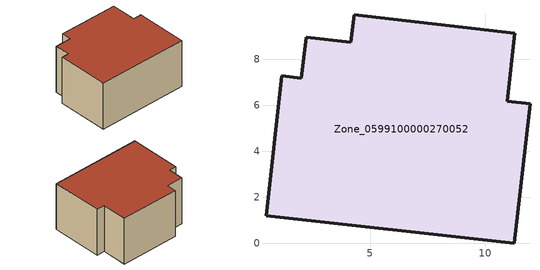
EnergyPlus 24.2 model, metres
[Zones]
Zone_0599100000270052
 floor ground (C_G): 10.96,6.16 11.95,6.05 11.27,0 0.47,1.18 1.15,7.26 2.01,7.16 2.22,8.95 4.16,8.74 4.3,9.92 11.29,9.13 z1.81
 wall outside (C_F): 4.16,8.74 2.22,8.95 2.01,7.16 1.15,7.26 0.47,1.18 11.27,0 11.95,6.05 10.96,6.16 11.29,9.13 4.3,9.92 4.16,8.74 z1.81:7.53
 roof outside (C_R): 11.95,6.05 10.96,6.16 11.29,9.13 4.3,9.92 4.16,8.74 2.22,8.95 2.01,7.16 1.15,7.26 0.47,1.18 11.27,0 z7.53
[BUILDING]
Pand.0599100000270052: North Axis=0; Terrain=City; Loads Convergence Tolerance Value=0.04; Temperature Convergence Tolerance Value=0.4; Solar Distribution=FullExterior; Maximum Number of Warmup Days=25; Minimum Number of Warmup Days=1
[Site:Location]
Rotterdam.The.Hague.AP_ZH_NLD Design_Conditions: Latitude=51.96; Longitude=4.45; Time Zone=1; Elevation=-4.5
[SITE:GROUNDTEMPERATURE:BUILDINGSURFACE]
18, 18, 18, 18, 18, 18, 18, 18, 18, 18, 18, 18
[MATERIAL] Thermal Absorptance=0.9; Solar Absorptance=0.7; Visible Absorptance=0.7
Name | Roughness | Thickness | Conductivity | Density | Specific Heat
G.TC.1946-1964 | MediumSmooth | 0.15 | 1 | 540 | 1210
F.TC.1946-1964 | Rough | 0.3 | 0.857143 | 1920 | 840
R.TC.1946-1964 | MediumRough | 0.2 | 0.235294 | 1500 | 1000
[CONSTRUCTION]
C_G: G.TC.1946-1964
C_F: F.TC.1946-1964
C_R: R.TC.1946-1964
[ZONE]
Zone_0599100000270052: Type=1; Multiplier=1; Ceiling Height=Autocalculate; Volume=Autocalculate; Floor Area=autocalculate; Part of Total Floor Area=Yes
[ZONEINFILTRATION:DESIGNFLOWRATE]
Infil_Zone_0599100000270052: Zone or ZoneList or Space or SpaceList=Zone_0599100000270052; Schedule=AlwaysOn; Design Flow Rate Calculation Method=Flow/Area; Flow Rate per Floor Area=0.003; Constant Term Coefficient=1; Temperature Term Coefficient=0; Velocity Term Coefficient=0; Velocity Squared Term Coefficient=0
[HVACTEMPLATE:ZONE:IDEALLOADSAIRSYSTEM]
Zone_0599100000270052: Maximum Heating Supply Air Temperature=50; Minimum Cooling Supply Air Temperature=13; Maximum Heating Supply Air Humidity Ratio=0.0156; Minimum Cooling Supply Air Humidity Ratio=0.0077; Heating Limit=NoLimit; Cooling Limit=NoLimit; Dehumidification Control Type=ConstantSensibleHeatRatio; Cooling Sensible Heat Ratio=0.7; Dehumidification Setpoint=60; Humidification Control Type=None; Humidification Setpoint=30; Outdoor Air Method=None; Outdoor Air Flow Rate per Person=0.00944; Outdoor Air Flow Rate per Zone Floor Area=0; Outdoor Air Flow Rate per Zone=0; Demand Controlled Ventilation Type=None; Outdoor Air Economizer Type=NoEconomizer; Heat Recovery Type=None; Sensible Heat Recovery Effectiveness=0.7; Latent Heat Recovery Effectiveness=0.65
[ZONECONTROL:THERMOSTAT]
ThermostatControl_Zone_0599100000270052: Zone or ZoneList=Zone_0599100000270052; Control Type Schedule=DualSetpointControlType; Control 1=Thermostat_Zone_0599100000270052; Temperature Difference Between Cutout And Setpoint=0
[THERMOSTATSETPOINT:DUALSETPOINT]
Thermostat_Zone_0599100000270052: Heating Setpoint Temperature Schedule=HeatingSetpoint_Zone_0599100000270052; Cooling Setpoint Temperature Schedule=CoolingSetpoint_Zone_0599100000270052
[SCHEDULE:COMPACT]
HeatingSetpoint_Zone_0599100000270052: Through: 12/31, For: AllDays, Until: 24:00, 21
CoolingSetpoint_Zone_0599100000270052: Through: 12/31, For: AllDays, Until: 24:00, 24
DualSetpointControlType: Through: 12/31, For: AllDays, Until: 24:00, 4
AlwaysOn: Through: 12/31, For: AllDays, Until: 24:00, 1
